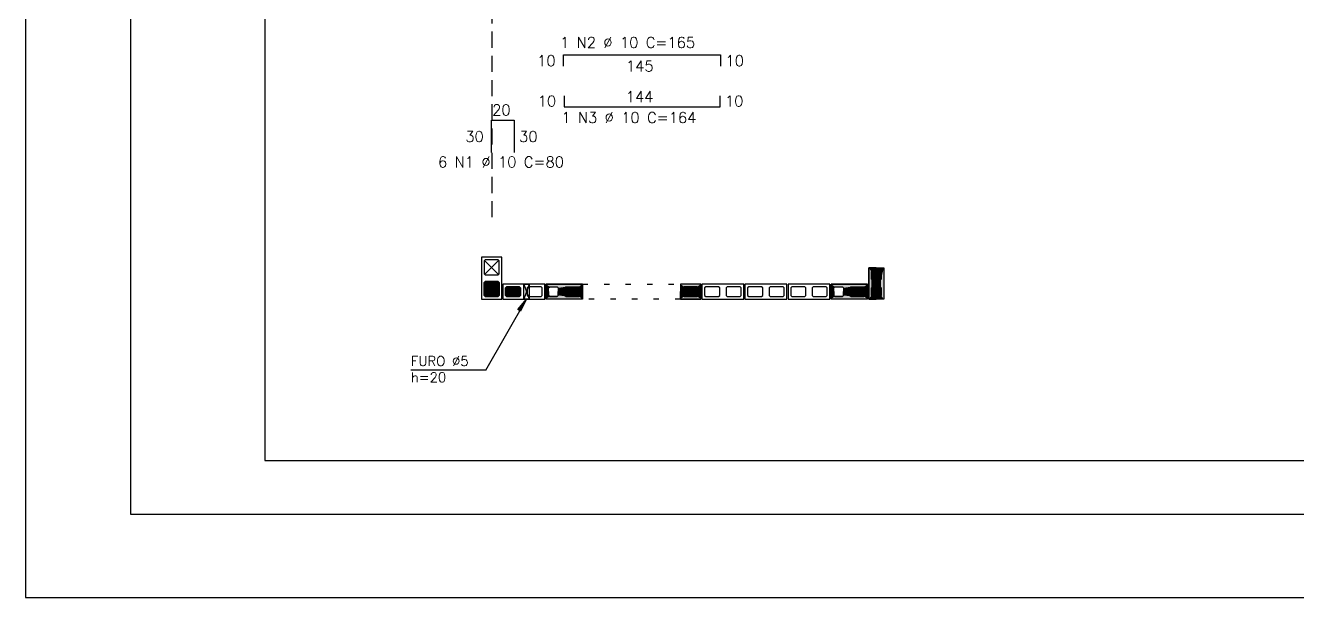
# Model space of a CAD drawing. Extents: x -2 to 121, y -2 to 61.
# Drawn here: x -1.95 to 21.69, y -1.55 to 9.08 of the extents above; entities that cross this region are included whole.
import ezdxf

# ---------------------------------------------------------------- set-up
doc = ezdxf.new("R2010")
doc.units = 0
doc.header["$MEASUREMENT"] = 0
for name, pattern in [('ESTILO_TQS_0001', [0.45, 0.3, -0.15]), ('ESTILO_TQS_0002', [0.4, 0.1, -0.3]), ('HIDDEN', [0.375, 0.25, -0.125])]:
    doc.linetypes.add(name, pattern=pattern)
doc.layers.get('Defpoints').update_dxf_attribs({"linetype": 'CONTINUOUS'})
for name, color, linetype in [('ARQ_FOLHA', 7, 'CONTINUOUS'), ('PENA_01', 1, 'CONTINUOUS'), ('PENA_02', 2, 'CONTINUOUS'), ('PENA_03', 3, 'CONTINUOUS'), ('PENA_05', 5, 'CONTINUOUS'), ('PENA_11', 252, 'CONTINUOUS'), ('PENA_21', 100, 'CONTINUOUS'), ('PENA_23', 50, 'CONTINUOUS'), ('PENA_27', 21, 'CONTINUOUS')]:
    doc.layers.add(name, color=color, linetype=linetype)
doc.styles.get("Standard").update_dxf_attribs({"font": 'ROMANS.SHX'})

msp = doc.modelspace()

# ---------------------------------------------------------------- linework, layer by layer
at = {"layer": 'ARQ_FOLHA', "color": 1}
for points in [[(0, -0.003745), (118.9, -0.003745), (118.9, 59.396255), (0, 59.396255)], [(2.5, 0.996255), (117.9, 0.996255), (117.9, 58.396255), (2.5, 58.396255)]]:
    msp.add_lwpolyline(points, close=True, dxfattribs=at)
at = {"layer": 'Defpoints', "color": 8, "linetype": 'HIDDEN', "ltscale": 100}
msp.add_lwpolyline([(-1.95, 60.946255), (-1.95, -1.553745), (120.85, -1.553745), (120.85, 60.946255)], close=True, dxfattribs=at)
at = {"layer": 'PENA_01', "linetype": 'ESTILO_TQS_0001'}
msp.add_line((6.716917, 16.616593), (6.716917, 5.508053), dxfattribs=at)
at = {"layer": 'PENA_01', "linetype": 'Continuous'}
for p, q in [((6.843366, 4.714071), (6.583366, 4.454071)), ((6.843366, 4.454071), (6.583366, 4.714071)), ((6.843366, 4.054071), (6.583366, 4.314071)), ((6.843366, 4.314071), (6.583366, 4.054071))]:
    msp.add_line(p, q, dxfattribs=at)
at = {"layer": 'PENA_01', "linetype": 'ESTILO_TQS_0001'}
for points in [[(13.793366, 4.344071), (13.773366, 4.364071), (13.773366, 4.504071), (13.793366, 4.524071), (13.933366, 4.524071), (13.953366, 4.504071), (13.953366, 4.364071), (13.933366, 4.344071), (13.793366, 4.344071)], [(13.793366, 4.044071), (13.773366, 4.064071), (13.773366, 4.204071), (13.793366, 4.224071), (13.933366, 4.224071), (13.953366, 4.204071), (13.953366, 4.064071), (13.933366, 4.044071), (13.793366, 4.044071)]]:
    msp.add_lwpolyline(points, dxfattribs=at)
at = {"layer": 'PENA_01', "linetype": 'Continuous'}
for points in [[(7.253366, 4.204071), (7.233366, 4.224071), (6.993366, 4.224071), (6.973366, 4.204071), (6.973366, 4.064071), (6.993366, 4.044071), (7.233366, 4.044071), (7.253366, 4.064071), (7.253366, 4.204071)], [(7.653366, 4.204071), (7.633366, 4.224071), (7.393366, 4.224071), (7.373366, 4.204071), (7.373366, 4.064071), (7.393366, 4.044071), (7.633366, 4.044071), (7.653366, 4.064071), (7.653366, 4.204071)], [(7.793366, 4.224071), (7.933366, 4.224071), (7.953366, 4.204071), (7.953366, 4.064071), (7.933366, 4.044071), (7.793366, 4.044071), (7.773366, 4.064071), (7.773366, 4.204071), (7.793366, 4.224071)], [(8.093366, 4.224071), (8.333366, 4.224071), (8.353366, 4.204071), (8.353366, 4.064071), (8.333366, 4.044071), (8.093366, 4.044071), (8.073366, 4.064071), (8.073366, 4.204071), (8.093366, 4.224071)], [(10.293366, 4.044071), (10.533366, 4.044071), (10.553366, 4.064071), (10.553366, 4.204071), (10.533366, 4.224071), (10.293366, 4.224071), (10.273366, 4.204071), (10.273366, 4.064071), (10.293366, 4.044071)], [(10.953366, 4.204071), (10.933366, 4.224071), (10.693366, 4.224071), (10.673366, 4.204071), (10.673366, 4.064071), (10.693366, 4.044071), (10.933366, 4.044071), (10.953366, 4.064071), (10.953366, 4.204071)], [(11.353366, 4.204071), (11.333366, 4.224071), (11.093366, 4.224071), (11.073366, 4.204071), (11.073366, 4.064071), (11.093366, 4.044071), (11.333366, 4.044071), (11.353366, 4.064071), (11.353366, 4.204071)], [(11.753366, 4.204071), (11.733366, 4.224071), (11.493366, 4.224071), (11.473366, 4.204071), (11.473366, 4.064071), (11.493366, 4.044071), (11.733366, 4.044071), (11.753366, 4.064071), (11.753366, 4.204071)], [(12.153366, 4.204071), (12.133366, 4.224071), (11.893366, 4.224071), (11.873366, 4.204071), (11.873366, 4.064071), (11.893366, 4.044071), (12.133366, 4.044071), (12.153366, 4.064071), (12.153366, 4.204071)], [(12.553366, 4.204071), (12.533366, 4.224071), (12.293366, 4.224071), (12.273366, 4.204071), (12.273366, 4.064071), (12.293366, 4.044071), (12.533366, 4.044071), (12.553366, 4.064071), (12.553366, 4.204071)], [(12.953366, 4.204071), (12.933366, 4.224071), (12.693366, 4.224071), (12.673366, 4.204071), (12.673366, 4.064071), (12.693366, 4.044071), (12.933366, 4.044071), (12.953366, 4.064071), (12.953366, 4.204071)], [(13.093366, 4.224071), (13.233366, 4.224071), (13.253366, 4.204071), (13.253366, 4.064071), (13.233366, 4.044071), (13.093366, 4.044071), (13.073366, 4.064071), (13.073366, 4.204071), (13.093366, 4.224071)], [(13.393366, 4.224071), (13.633366, 4.224071), (13.653366, 4.204071), (13.653366, 4.064071), (13.633366, 4.044071), (13.393366, 4.044071), (13.373366, 4.064071), (13.373366, 4.204071), (13.393366, 4.224071)]]:
    msp.add_lwpolyline(points, dxfattribs=at)
at = {"layer": 'PENA_02', "linetype": 'Continuous'}
for points in [[(6.523366, 4.774071), (6.523366, 3.994071), (6.903366, 3.994071), (6.903366, 4.774071), (6.523366, 4.774071)], [(13.723366, 3.994071), (13.723366, 4.574071), (14.003366, 4.574071), (14.003366, 3.994071), (13.723366, 3.994071)], [(7.703366, 4.274071), (6.923366, 4.274071), (6.923366, 3.994071), (7.703366, 3.994071), (7.703366, 4.274071)], [(7.723366, 4.274071), (8.403366, 4.274071), (8.403366, 3.994071), (7.723366, 3.994071), (7.723366, 4.274071)], [(10.223366, 3.994071), (10.603366, 3.994071), (10.603366, 4.274071), (10.223366, 4.274071), (10.223366, 3.994071)], [(11.403366, 4.274071), (10.623366, 4.274071), (10.623366, 3.994071), (11.403366, 3.994071), (11.403366, 4.274071)], [(12.203366, 4.274071), (11.423366, 4.274071), (11.423366, 3.994071), (12.203366, 3.994071), (12.203366, 4.274071)], [(13.003366, 4.274071), (12.223366, 4.274071), (12.223366, 3.994071), (13.003366, 3.994071), (13.003366, 4.274071)], [(13.023366, 4.274071), (13.703366, 4.274071), (13.703366, 3.994071), (13.023366, 3.994071), (13.023366, 4.274071)]]:
    msp.add_lwpolyline(points, dxfattribs=at)
at = {"layer": 'PENA_02', "linetype": 'ESTILO_TQS_0001'}
for points in [[(6.593366, 4.724071), (6.573366, 4.704071), (6.573366, 4.464071), (6.593366, 4.444071), (6.833366, 4.444071), (6.853366, 4.464071), (6.853366, 4.704071), (6.833366, 4.724071), (6.593366, 4.724071)], [(6.593366, 4.324071), (6.573366, 4.304071), (6.573366, 4.064071), (6.593366, 4.044071), (6.833366, 4.044071), (6.853366, 4.064071), (6.853366, 4.304071), (6.833366, 4.324071), (6.593366, 4.324071)]]:
    msp.add_lwpolyline(points, dxfattribs=at)
at = {"layer": 'PENA_03', "linetype": 'Continuous'}
for p, q in [((7.312727, 4.274773), (7.412727, 3.994772)), ((7.412727, 4.274773), (7.312727, 3.99477)), ((7.313366, 4.274772), (7.413366, 3.994771)), ((7.413366, 4.274772), (7.313366, 3.994769)), ((6.609953, 2.672171), (7.363366, 3.994071)), ((6.609953, 2.672171), (5.214771, 2.672171))]:
    msp.add_line(p, q, dxfattribs=at)
for points in [[(13.933366, 4.524071), (13.953366, 4.504071), (13.953366, 4.364071), (13.933366, 4.344071), (13.793366, 4.344071), (13.773366, 4.364071), (13.773366, 4.504071), (13.793366, 4.524071), (13.933366, 4.524071)], [(6.833366, 4.324071), (6.853366, 4.304071), (6.853366, 4.064071), (6.833366, 4.044071), (6.593366, 4.044071), (6.573366, 4.064071), (6.573366, 4.304071), (6.593366, 4.324071), (6.833366, 4.324071)], [(7.313366, 4.274772), (7.413366, 4.274772), (7.413366, 3.994771), (7.313366, 3.994769), (7.313366, 4.274772)], [(7.253366, 4.064071), (7.233366, 4.044071), (6.993366, 4.044071), (6.973366, 4.064071), (6.973366, 4.204071), (6.993366, 4.224071), (7.233366, 4.224071), (7.253366, 4.204071), (7.253366, 4.064071)], [(8.353366, 4.064071), (8.333366, 4.044071), (8.093366, 4.044071), (8.073366, 4.064071), (8.073366, 4.204071), (8.093366, 4.224071), (8.333366, 4.224071), (8.353366, 4.204071), (8.353366, 4.064071)], [(10.553366, 4.064071), (10.533366, 4.044071), (10.293366, 4.044071), (10.273366, 4.064071), (10.273366, 4.204071), (10.293366, 4.224071), (10.533366, 4.224071), (10.553366, 4.204071), (10.553366, 4.064071)], [(13.653366, 4.064071), (13.633366, 4.044071), (13.393366, 4.044071), (13.373366, 4.064071), (13.373366, 4.204071), (13.393366, 4.224071), (13.633366, 4.224071), (13.653366, 4.204071), (13.653366, 4.064071)], [(13.933366, 4.224071), (13.953366, 4.204071), (13.953366, 4.064071), (13.933366, 4.044071), (13.793366, 4.044071), (13.773366, 4.064071), (13.773366, 4.204071), (13.793366, 4.224071), (13.933366, 4.224071)], [(7.363366, 3.994071), (7.248702, 3.770011), (7.200203, 3.802424), (7.363366, 3.994071)]]:
    msp.add_lwpolyline(points, dxfattribs=at)
at = {"layer": 'PENA_03', "linetype": 'ESTILO_TQS_0002'}
msp.add_lwpolyline([(8.403366, 4.274071), (10.223366, 4.274071), (10.223366, 3.994071), (8.403366, 3.994071), (8.403366, 4.274071)], dxfattribs=at)
at = {"layer": 'PENA_03', "linetype": 'Continuous'}
for centre in [(13.863366, 4.434071), (6.713366, 4.184071), (7.113366, 4.134071), (8.213366, 4.134071), (10.413366, 4.134071), (13.513366, 4.134071), (13.863366, 4.134071)]:
    msp.add_circle(centre, 0.04, dxfattribs=at)
for points in [[(13.903366, 4.434071), (13.843366, 4.468712), (13.825778, 4.447752)], [(13.903366, 4.434071), (13.825778, 4.447752), (13.825778, 4.42039)], [(13.903366, 4.434071), (13.825778, 4.42039), (13.843366, 4.39943)], [(13.903366, 4.434071), (13.870312, 4.473464), (13.843366, 4.468712)], [(13.903366, 4.434071), (13.843366, 4.39943), (13.870312, 4.394679)], [(13.903366, 4.434071), (13.894008, 4.459783), (13.870312, 4.473464)], [(13.903366, 4.434071), (13.870312, 4.394679), (13.894008, 4.40836)], [(13.903366, 4.434071), (13.894008, 4.40836), (13.903366, 4.434071)], [(6.753366, 4.184071), (6.693366, 4.218712), (6.675778, 4.197752)], [(6.753366, 4.184071), (6.675778, 4.197752), (6.675778, 4.17039)], [(6.753366, 4.184071), (6.675778, 4.17039), (6.693366, 4.14943)], [(6.753366, 4.184071), (6.720312, 4.223464), (6.693366, 4.218712)], [(6.753366, 4.184071), (6.693366, 4.14943), (6.720312, 4.144679)], [(6.753366, 4.184071), (6.744008, 4.209783), (6.720312, 4.223464)], [(6.753366, 4.184071), (6.720312, 4.144679), (6.744008, 4.15836)], [(6.753366, 4.184071), (6.744008, 4.15836), (6.753366, 4.184071)], [(7.153366, 4.134071), (7.093366, 4.168712), (7.075778, 4.147752)], [(7.153366, 4.134071), (7.075778, 4.147752), (7.075778, 4.12039)], [(7.153366, 4.134071), (7.075778, 4.12039), (7.093366, 4.09943)], [(7.153366, 4.134071), (7.120312, 4.173464), (7.093366, 4.168712)], [(7.153366, 4.134071), (7.093366, 4.09943), (7.120312, 4.094679)], [(7.153366, 4.134071), (7.144008, 4.159783), (7.120312, 4.173464)], [(7.153366, 4.134071), (7.120312, 4.094679), (7.144008, 4.10836)], [(7.153366, 4.134071), (7.144008, 4.10836), (7.153366, 4.134071)], [(8.253366, 4.134071), (8.193366, 4.168712), (8.175778, 4.147752)], [(8.253366, 4.134071), (8.175778, 4.147752), (8.175778, 4.12039)], [(8.253366, 4.134071), (8.175778, 4.12039), (8.193366, 4.09943)], [(8.253366, 4.134071), (8.220312, 4.173464), (8.193366, 4.168712)], [(8.253366, 4.134071), (8.193366, 4.09943), (8.220312, 4.094679)], [(8.253366, 4.134071), (8.244008, 4.159783), (8.220312, 4.173464)], [(8.253366, 4.134071), (8.220312, 4.094679), (8.244008, 4.10836)], [(8.253366, 4.134071), (8.244008, 4.10836), (8.253366, 4.134071)], [(10.453366, 4.134071), (10.393366, 4.168712), (10.375778, 4.147752)], [(10.453366, 4.134071), (10.375778, 4.147752), (10.375778, 4.12039)], [(10.453366, 4.134071), (10.375778, 4.12039), (10.393366, 4.09943)], [(10.453366, 4.134071), (10.420312, 4.173464), (10.393366, 4.168712)], [(10.453366, 4.134071), (10.393366, 4.09943), (10.420312, 4.094679)], [(10.453366, 4.134071), (10.444008, 4.159783), (10.420312, 4.173464)], [(10.453366, 4.134071), (10.420312, 4.094679), (10.444008, 4.10836)], [(10.453366, 4.134071), (10.444008, 4.10836), (10.453366, 4.134071)], [(13.553366, 4.134071), (13.493366, 4.168712), (13.475778, 4.147752)], [(13.553366, 4.134071), (13.475778, 4.147752), (13.475778, 4.12039)], [(13.553366, 4.134071), (13.475778, 4.12039), (13.493366, 4.09943)], [(13.553366, 4.134071), (13.520312, 4.173464), (13.493366, 4.168712)], [(13.553366, 4.134071), (13.493366, 4.09943), (13.520312, 4.094679)], [(13.553366, 4.134071), (13.544008, 4.159783), (13.520312, 4.173464)], [(13.553366, 4.134071), (13.520312, 4.094679), (13.544008, 4.10836)], [(13.553366, 4.134071), (13.544008, 4.10836), (13.553366, 4.134071)], [(13.903366, 4.134071), (13.843366, 4.168712), (13.825778, 4.147752)], [(13.903366, 4.134071), (13.825778, 4.147752), (13.825778, 4.12039)], [(13.903366, 4.134071), (13.825778, 4.12039), (13.843366, 4.09943)], [(13.903366, 4.134071), (13.870312, 4.173464), (13.843366, 4.168712)], [(13.903366, 4.134071), (13.843366, 4.09943), (13.870312, 4.094679)], [(13.903366, 4.134071), (13.894008, 4.159783), (13.870312, 4.173464)], [(13.903366, 4.134071), (13.870312, 4.094679), (13.894008, 4.10836)], [(13.903366, 4.134071), (13.894008, 4.10836), (13.903366, 4.134071)], [(7.363366, 3.994071), (7.248702, 3.770011), (7.200203, 3.802424)], [(7.363366, 3.994071), (7.200203, 3.802424), (7.363366, 3.994071)]]:
    msp.add_solid(points, dxfattribs=at)
at = {"layer": 'PENA_05', "linetype": 'Continuous'}
for p, q in [((8.051233, 8.326663), (8.051233, 8.536663)), ((8.051233, 8.536663), (10.971233, 8.536663)), ((10.971233, 8.536663), (10.971233, 8.326663)), ((8.061233, 7.770655), (8.061233, 7.570655)), ((8.061233, 7.570655), (10.961233, 7.570655)), ((10.961233, 7.570655), (10.961233, 7.770655)), ((6.715182, 6.720413), (6.715182, 7.320413)), ((6.715182, 7.320413), (7.135182, 7.320413)), ((7.135182, 7.320413), (7.135182, 6.720413))]:
    msp.add_line(p, q, dxfattribs=at)
at = {"layer": 'PENA_11', "linetype": 'Continuous'}
for points in [[(13.933366, 4.524071), (13.793366, 4.344071), (13.773366, 4.364071)], [(13.933366, 4.524071), (13.773366, 4.364071), (13.773366, 4.504071)], [(13.933366, 4.524071), (13.773366, 4.504071), (13.793366, 4.524071)], [(13.933366, 4.524071), (13.933366, 4.344071), (13.793366, 4.344071)], [(13.933366, 4.524071), (13.793366, 4.524071), (13.933366, 4.524071)], [(13.933366, 4.524071), (13.953366, 4.504071), (13.953366, 4.364071)], [(13.933366, 4.524071), (13.953366, 4.364071), (13.933366, 4.344071)], [(6.833366, 4.324071), (6.593366, 4.044071), (6.573366, 4.064071)], [(6.833366, 4.324071), (6.573366, 4.064071), (6.573366, 4.304071)], [(6.833366, 4.324071), (6.573366, 4.304071), (6.593366, 4.324071)], [(6.833366, 4.324071), (6.833366, 4.044071), (6.593366, 4.044071)], [(6.833366, 4.324071), (6.593366, 4.324071), (6.833366, 4.324071)], [(6.833366, 4.324071), (6.853366, 4.304071), (6.853366, 4.064071)], [(6.833366, 4.324071), (6.853366, 4.064071), (6.833366, 4.044071)], [(7.253366, 4.064071), (6.973366, 4.204071), (6.993366, 4.224071)], [(7.253366, 4.064071), (6.973366, 4.064071), (6.973366, 4.204071)], [(7.253366, 4.064071), (6.993366, 4.044071), (6.973366, 4.064071)], [(7.253366, 4.064071), (6.993366, 4.224071), (7.233366, 4.224071)], [(7.253366, 4.064071), (7.233366, 4.044071), (6.993366, 4.044071)], [(7.253366, 4.064071), (7.233366, 4.224071), (7.253366, 4.204071)], [(7.253366, 4.064071), (7.253366, 4.204071), (7.253366, 4.064071)], [(8.353366, 4.064071), (8.073366, 4.204071), (8.093366, 4.224071)], [(8.353366, 4.064071), (8.073366, 4.064071), (8.073366, 4.204071)], [(8.353366, 4.064071), (8.093366, 4.044071), (8.073366, 4.064071)], [(8.353366, 4.064071), (8.093366, 4.224071), (8.333366, 4.224071)], [(8.353366, 4.064071), (8.333366, 4.044071), (8.093366, 4.044071)], [(8.353366, 4.064071), (8.333366, 4.224071), (8.353366, 4.204071)], [(8.353366, 4.064071), (8.353366, 4.204071), (8.353366, 4.064071)], [(10.553366, 4.064071), (10.273366, 4.204071), (10.293366, 4.224071)], [(10.553366, 4.064071), (10.273366, 4.064071), (10.273366, 4.204071)], [(10.553366, 4.064071), (10.293366, 4.044071), (10.273366, 4.064071)], [(10.553366, 4.064071), (10.293366, 4.224071), (10.533366, 4.224071)], [(10.553366, 4.064071), (10.533366, 4.044071), (10.293366, 4.044071)], [(10.553366, 4.064071), (10.533366, 4.224071), (10.553366, 4.204071)], [(10.553366, 4.064071), (10.553366, 4.204071), (10.553366, 4.064071)], [(13.653366, 4.064071), (13.373366, 4.204071), (13.393366, 4.224071)], [(13.653366, 4.064071), (13.373366, 4.064071), (13.373366, 4.204071)], [(13.653366, 4.064071), (13.393366, 4.044071), (13.373366, 4.064071)], [(13.653366, 4.064071), (13.393366, 4.224071), (13.633366, 4.224071)], [(13.653366, 4.064071), (13.633366, 4.044071), (13.393366, 4.044071)], [(13.653366, 4.064071), (13.633366, 4.224071), (13.653366, 4.204071)], [(13.653366, 4.064071), (13.653366, 4.204071), (13.653366, 4.064071)], [(13.933366, 4.224071), (13.793366, 4.044071), (13.773366, 4.064071)], [(13.933366, 4.224071), (13.773366, 4.064071), (13.773366, 4.204071)], [(13.933366, 4.224071), (13.773366, 4.204071), (13.793366, 4.224071)], [(13.933366, 4.224071), (13.933366, 4.044071), (13.793366, 4.044071)], [(13.933366, 4.224071), (13.793366, 4.224071), (13.933366, 4.224071)], [(13.933366, 4.224071), (13.953366, 4.204071), (13.953366, 4.064071)], [(13.933366, 4.224071), (13.953366, 4.064071), (13.933366, 4.044071)]]:
    msp.add_solid(points, dxfattribs=at)
at = {"layer": 'PENA_21', "linetype": 'Continuous'}
for points in [[(7.723366, 4.134071), (7.773366, 4.134071), (7.773366, 4.204071), (7.793366, 4.224071), (7.933366, 4.224071), (7.953366, 4.204071), (7.953366, 4.134071), (8.073366, 4.134071), (8.073366, 4.204071), (8.093366, 4.224071), (8.333366, 4.224071), (8.353366, 4.204071), (8.353366, 4.134071), (8.403366, 4.134071), (8.403366, 4.274071), (7.723366, 4.274071), (7.723366, 4.134071)], [(13.023366, 4.134071), (13.073366, 4.134071), (13.073366, 4.204071), (13.093366, 4.224071), (13.233366, 4.224071), (13.253366, 4.204071), (13.253366, 4.134071), (13.373366, 4.134071), (13.373366, 4.204071), (13.393366, 4.224071), (13.633366, 4.224071), (13.653366, 4.204071), (13.653366, 4.134071), (13.703366, 4.134071), (13.703366, 4.274071), (13.023366, 4.274071), (13.023366, 4.134071)], [(7.723366, 4.134071), (7.773366, 4.134071), (7.773366, 4.064071), (7.793366, 4.044071), (7.933366, 4.044071), (7.953366, 4.064071), (7.953366, 4.134071), (8.073366, 4.134071), (8.073366, 4.064071), (8.093366, 4.044071), (8.333366, 4.044071), (8.353366, 4.064071), (8.353366, 4.134071), (8.403366, 4.134071), (8.403366, 3.994071), (7.723366, 3.994071), (7.723366, 4.134071)], [(13.023366, 4.134071), (13.073366, 4.134071), (13.073366, 4.064071), (13.093366, 4.044071), (13.233366, 4.044071), (13.253366, 4.064071), (13.253366, 4.134071), (13.373366, 4.134071), (13.373366, 4.064071), (13.393366, 4.044071), (13.633366, 4.044071), (13.653366, 4.064071), (13.653366, 4.134071), (13.703366, 4.134071), (13.703366, 3.994071), (13.023366, 3.994071), (13.023366, 4.134071)]]:
    msp.add_lwpolyline(points, dxfattribs=at)
for points in [[(8.403366, 4.274071), (7.723366, 4.274071), (7.793366, 4.224071)], [(7.723366, 4.274071), (7.723366, 4.134071), (7.773366, 4.134071)], [(7.723366, 4.274071), (7.773366, 4.134071), (7.773366, 4.204071)], [(7.723366, 4.274071), (7.773366, 4.204071), (7.793366, 4.224071)], [(8.403366, 4.274071), (7.793366, 4.224071), (7.933366, 4.224071)], [(8.403366, 4.274071), (7.933366, 4.224071), (7.953366, 4.204071)], [(8.403366, 4.274071), (7.953366, 4.204071), (8.093366, 4.224071)], [(8.403366, 4.274071), (8.093366, 4.224071), (8.333366, 4.224071)], [(8.403366, 4.274071), (8.333366, 4.224071), (8.353366, 4.204071)], [(8.403366, 4.274071), (8.353366, 4.204071), (8.403366, 4.134071)], [(13.703366, 4.274071), (13.023366, 4.274071), (13.093366, 4.224071)], [(13.023366, 4.274071), (13.023366, 4.134071), (13.073366, 4.134071)], [(13.023366, 4.274071), (13.073366, 4.134071), (13.073366, 4.204071)], [(13.023366, 4.274071), (13.073366, 4.204071), (13.093366, 4.224071)], [(13.703366, 4.274071), (13.093366, 4.224071), (13.233366, 4.224071)], [(13.703366, 4.274071), (13.233366, 4.224071), (13.253366, 4.204071)], [(13.703366, 4.274071), (13.253366, 4.204071), (13.393366, 4.224071)], [(13.703366, 4.274071), (13.393366, 4.224071), (13.633366, 4.224071)], [(13.703366, 4.274071), (13.633366, 4.224071), (13.653366, 4.204071)], [(13.703366, 4.274071), (13.653366, 4.204071), (13.703366, 4.134071)], [(7.723366, 3.994071), (7.723366, 4.134071), (7.773366, 4.134071)], [(7.723366, 3.994071), (7.773366, 4.134071), (7.773366, 4.064071)], [(7.723366, 3.994071), (7.773366, 4.064071), (7.793366, 4.044071)], [(8.403366, 3.994071), (7.723366, 3.994071), (7.793366, 4.044071)], [(8.403366, 3.994071), (7.793366, 4.044071), (7.933366, 4.044071)], [(8.403366, 3.994071), (7.933366, 4.044071), (7.953366, 4.064071)], [(7.953366, 4.204071), (8.073366, 4.204071), (8.093366, 4.224071)], [(7.953366, 4.204071), (7.953366, 4.134071), (8.073366, 4.134071)], [(7.953366, 4.204071), (8.073366, 4.134071), (8.073366, 4.204071)], [(7.953366, 4.064071), (7.953366, 4.134071), (8.073366, 4.134071)], [(7.953366, 4.064071), (8.073366, 4.134071), (8.073366, 4.064071)], [(8.403366, 3.994071), (7.953366, 4.064071), (8.093366, 4.044071)], [(7.953366, 4.064071), (8.073366, 4.064071), (8.093366, 4.044071)], [(8.403366, 3.994071), (8.093366, 4.044071), (8.333366, 4.044071)], [(8.403366, 3.994071), (8.333366, 4.044071), (8.353366, 4.064071)], [(8.403366, 4.134071), (8.353366, 4.204071), (8.353366, 4.134071)], [(8.403366, 3.994071), (8.353366, 4.064071), (8.403366, 4.134071)], [(8.403366, 4.134071), (8.353366, 4.064071), (8.353366, 4.134071)], [(13.023366, 3.994071), (13.023366, 4.134071), (13.073366, 4.134071)], [(13.023366, 3.994071), (13.073366, 4.134071), (13.073366, 4.064071)], [(13.023366, 3.994071), (13.073366, 4.064071), (13.093366, 4.044071)], [(13.703366, 3.994071), (13.023366, 3.994071), (13.093366, 4.044071)], [(13.703366, 3.994071), (13.093366, 4.044071), (13.233366, 4.044071)], [(13.703366, 3.994071), (13.233366, 4.044071), (13.253366, 4.064071)], [(13.253366, 4.204071), (13.373366, 4.204071), (13.393366, 4.224071)], [(13.253366, 4.204071), (13.253366, 4.134071), (13.373366, 4.134071)], [(13.253366, 4.204071), (13.373366, 4.134071), (13.373366, 4.204071)], [(13.253366, 4.064071), (13.253366, 4.134071), (13.373366, 4.134071)], [(13.253366, 4.064071), (13.373366, 4.134071), (13.373366, 4.064071)], [(13.703366, 3.994071), (13.253366, 4.064071), (13.393366, 4.044071)], [(13.253366, 4.064071), (13.373366, 4.064071), (13.393366, 4.044071)], [(13.703366, 3.994071), (13.393366, 4.044071), (13.633366, 4.044071)], [(13.703366, 3.994071), (13.633366, 4.044071), (13.653366, 4.064071)], [(13.703366, 4.134071), (13.653366, 4.204071), (13.653366, 4.134071)], [(13.703366, 3.994071), (13.653366, 4.064071), (13.703366, 4.134071)], [(13.703366, 4.134071), (13.653366, 4.064071), (13.653366, 4.134071)]]:
    msp.add_solid(points, dxfattribs=at)
at = {"layer": 'PENA_23', "linetype": 'Continuous'}
for points in [[(10.553366, 4.134071), (10.603366, 4.134071), (10.603366, 4.274071), (10.223366, 4.274071), (10.223366, 4.134071), (10.273366, 4.134071), (10.273366, 4.204071), (10.293366, 4.224071), (10.533366, 4.224071), (10.553366, 4.204071), (10.553366, 4.134071)], [(10.553366, 4.134071), (10.603366, 4.134071), (10.603366, 3.994071), (10.223366, 3.994071), (10.223366, 4.134071), (10.273366, 4.134071), (10.273366, 4.064071), (10.293366, 4.044071), (10.533366, 4.044071), (10.553366, 4.064071), (10.553366, 4.134071)]]:
    msp.add_lwpolyline(points, dxfattribs=at)
for points in [[(10.603366, 4.274071), (10.223366, 4.274071), (10.293366, 4.224071)], [(10.223366, 4.274071), (10.223366, 4.134071), (10.273366, 4.134071)], [(10.223366, 4.274071), (10.273366, 4.134071), (10.273366, 4.204071)], [(10.223366, 4.274071), (10.273366, 4.204071), (10.293366, 4.224071)], [(10.603366, 4.274071), (10.293366, 4.224071), (10.533366, 4.224071)], [(10.603366, 4.274071), (10.533366, 4.224071), (10.553366, 4.204071)], [(10.603366, 4.274071), (10.553366, 4.204071), (10.603366, 4.134071)], [(10.223366, 3.994071), (10.223366, 4.134071), (10.273366, 4.134071)], [(10.223366, 3.994071), (10.273366, 4.134071), (10.273366, 4.064071)], [(10.223366, 3.994071), (10.273366, 4.064071), (10.293366, 4.044071)], [(10.603366, 3.994071), (10.223366, 3.994071), (10.293366, 4.044071)], [(10.603366, 3.994071), (10.293366, 4.044071), (10.533366, 4.044071)], [(10.603366, 3.994071), (10.533366, 4.044071), (10.553366, 4.064071)], [(10.603366, 4.134071), (10.553366, 4.204071), (10.553366, 4.134071)], [(10.603366, 3.994071), (10.553366, 4.064071), (10.603366, 4.134071)], [(10.603366, 4.134071), (10.553366, 4.064071), (10.553366, 4.134071)]]:
    msp.add_solid(points, dxfattribs=at)
at = {"layer": 'PENA_27', "linetype": 'Continuous'}
for points in [[(13.723366, 4.574071), (13.723366, 3.994071), (13.863366, 3.994071), (13.863366, 4.044071), (13.793366, 4.044071), (13.773366, 4.064071), (13.773366, 4.204071), (13.793366, 4.224071), (13.863366, 4.224071), (13.863366, 4.344071), (13.793366, 4.344071), (13.773366, 4.364071), (13.773366, 4.504071), (13.793366, 4.524071), (13.863366, 4.524071), (13.863366, 4.574071), (13.723366, 4.574071)], [(14.003366, 4.574071), (14.003366, 3.994071), (13.863366, 3.994071), (13.863366, 4.044071), (13.933366, 4.044071), (13.953366, 4.064071), (13.953366, 4.204071), (13.933366, 4.224071), (13.863366, 4.224071), (13.863366, 4.344071), (13.933366, 4.344071), (13.953366, 4.364071), (13.953366, 4.504071), (13.933366, 4.524071), (13.863366, 4.524071), (13.863366, 4.574071), (14.003366, 4.574071)]]:
    msp.add_lwpolyline(points, dxfattribs=at)
for points in [[(13.863366, 4.574071), (13.723366, 4.574071), (13.793366, 4.524071)], [(13.793366, 4.524071), (13.723366, 4.574071), (13.773366, 4.504071)], [(13.723366, 4.574071), (13.773366, 4.204071), (13.773366, 4.504071)], [(13.723366, 4.574071), (13.773366, 4.064071), (13.773366, 4.204071)], [(13.723366, 3.994071), (13.773366, 4.064071), (13.723366, 4.574071)], [(13.773366, 4.504071), (13.773366, 4.204071), (13.773366, 4.364071)], [(13.863366, 4.524071), (13.863366, 4.574071), (13.793366, 4.524071)], [(13.933366, 4.524071), (13.863366, 4.524071), (14.003366, 4.574071)], [(13.863366, 4.524071), (13.863366, 4.574071), (14.003366, 4.574071)], [(13.953366, 4.504071), (13.933366, 4.524071), (14.003366, 4.574071)], [(13.953366, 4.364071), (14.003366, 4.574071), (13.953366, 4.204071)], [(13.953366, 4.204071), (14.003366, 4.574071), (13.953366, 4.064071)], [(14.003366, 4.574071), (14.003366, 3.994071), (13.953366, 4.064071)], [(13.953366, 4.364071), (13.953366, 4.504071), (14.003366, 4.574071)], [(13.773366, 4.204071), (13.793366, 4.224071), (13.773366, 4.364071)], [(13.773366, 4.364071), (13.793366, 4.224071), (13.793366, 4.344071)], [(13.793366, 4.224071), (13.863366, 4.224071), (13.793366, 4.344071)], [(13.793366, 4.344071), (13.863366, 4.224071), (13.863366, 4.344071)], [(13.863366, 4.224071), (13.933366, 4.344071), (13.933366, 4.224071)], [(13.863366, 4.224071), (13.863366, 4.344071), (13.933366, 4.344071)], [(13.933366, 4.344071), (13.953366, 4.364071), (13.933366, 4.224071)], [(13.933366, 4.224071), (13.953366, 4.364071), (13.953366, 4.204071)], [(13.723366, 3.994071), (13.793366, 4.044071), (13.773366, 4.064071)], [(13.863366, 3.994071), (13.793366, 4.044071), (13.723366, 3.994071)], [(13.863366, 3.994071), (13.863366, 4.044071), (13.793366, 4.044071)], [(14.003366, 3.994071), (13.863366, 3.994071), (13.933366, 4.044071)], [(13.933366, 4.044071), (13.863366, 3.994071), (13.863366, 4.044071)], [(13.953366, 4.064071), (14.003366, 3.994071), (13.933366, 4.044071)]]:
    msp.add_solid(points, dxfattribs=at)

# ---------------------------------------------------------------- texts
at = {"layer": 'PENA_03', "linetype": 'Continuous'}
for s, height, p in [('1 N2 %%c 10 C=165', 0.2, (7.985452, 8.66493)), ('10', 0.2, (7.561233, 8.326663)), ('10', 0.2, (11.061233, 8.326663)), ('145', 0.2, (9.211233, 8.226663)), ('144', 0.2, (9.208049, 7.657199)), ('20', 0.2, (6.725182, 7.410413)), ('10', 0.2, (7.571233, 7.575655)), ('10', 0.2, (11.051233, 7.575655)), ('1 N3 %%c 10 C=164', 0.2, (8.009663, 7.269654)), ('30', 0.2, (6.225182, 6.915413)), ('30', 0.2, (7.225182, 6.915413)), ('6 N1 %%c 10 C=80', 0.2, (5.71868, 6.44369)), ('FURO %%c5', 0.18, (5.214627, 2.75295)), ('h=20', 0.18, (5.215069, 2.450509))]:
    msp.add_text(s, height=height, dxfattribs=at).set_placement(p)

doc.saveas('drawing.dxf')
